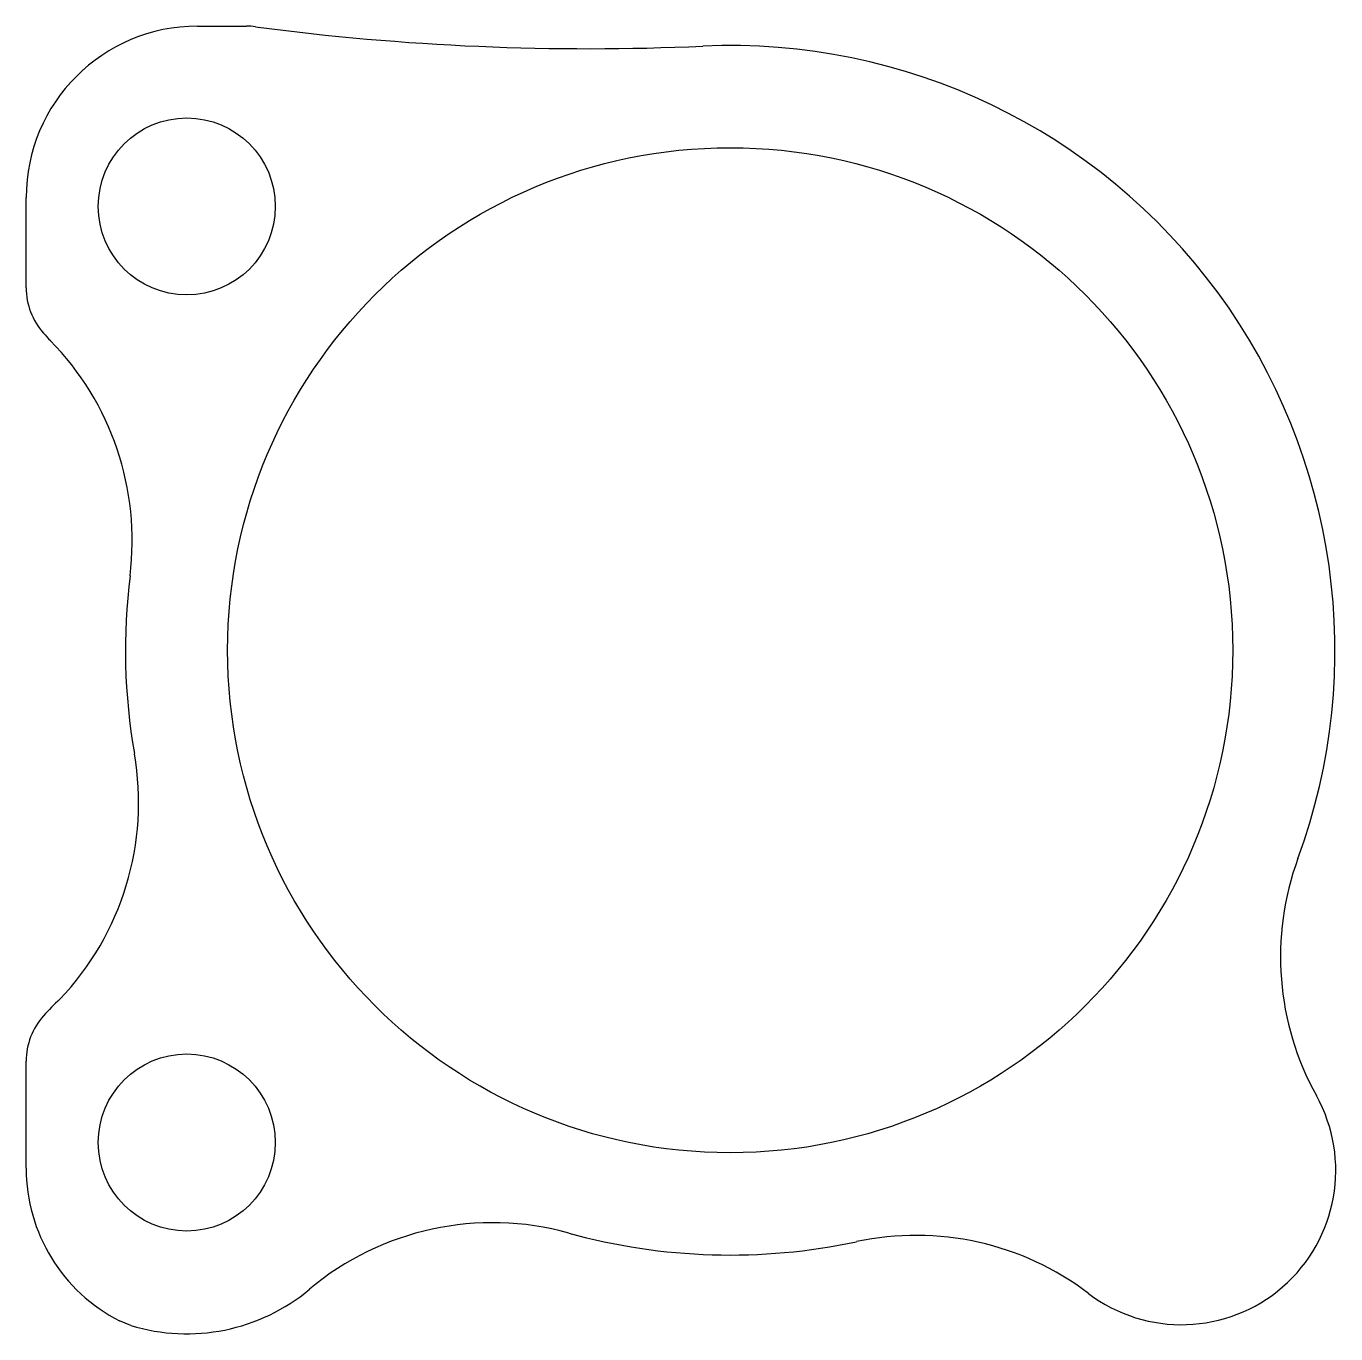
# Model space of a CAD drawing. Extents: x 2520 to 2635, y 2128 to 2243.
import ezdxf

# ---------------------------------------------------------------- set-up
doc = ezdxf.new("R2010")
doc.units = 0
doc.layers.get('0').update_dxf_attribs({"linetype": 'CONTINUOUS'})

msp = doc.modelspace()

# ---------------------------------------------------------------- linework, layer by layer
for p, q in [((2535.15, 2242.53), (2539.43, 2242.53)), ((2520.15, 2219.63), (2520.15, 2227.53)), ((2520.15, 2142.53), (2520.15, 2151.91)), ((2529.3, 2128.77), (2528.33, 2129.17))]:
    msp.add_line(p, q)
for centre, radius in [((2534.21, 2226.75), 7.75), ((2581.79, 2187.89), 44), ((2534.21, 2144.79), 7.75)]:
    msp.add_circle(centre, radius)
for centre, radius, start, end in [((2535.15, 2227.53), 15, 90, 180), ((2539.43, 2236.53), 6, 82.4627, 90), ((2569.34, 2462.56), 222, 262.4627, 272.5952), ((2581.79, 2187.89), 52.95, 339.8515, 92.5952), ((2526.15, 2219.63), 6, 180, 221.4667), ((2534.21, 2226.75), 16.75, 221.4667, 224.5067), ((2504.43, 2197.48), 25, 352.9303, 44.5067), ((2581.79, 2187.89), 52.95, 172.9303, 189.846), ((2504.99, 2174.56), 25, 316.4252, 9.846), ((2654.97, 2161.04), 25, 159.8515, 209.0616), ((2534.21, 2144.79), 16.75, 131.5388, 138.5333), ((2526.15, 2151.91), 6, 138.5333, 180), ((2621.31, 2142.34), 13.5, 232.8374, 29.0616), ((2535.15, 2142.53), 15, 180, 242.9731), ((2560.99, 2112.77), 25, 74.526, 129.9089), ((2581.79, 2187.89), 52.95, 254.526, 282.0475), ((2598.06, 2111.66), 25, 52.8374, 102.0475), ((2534.21, 2144.79), 16.75, 252.9883, 309.9089)]:
    msp.add_arc(centre, radius, start, end)

doc.saveas('drawing.dxf')
